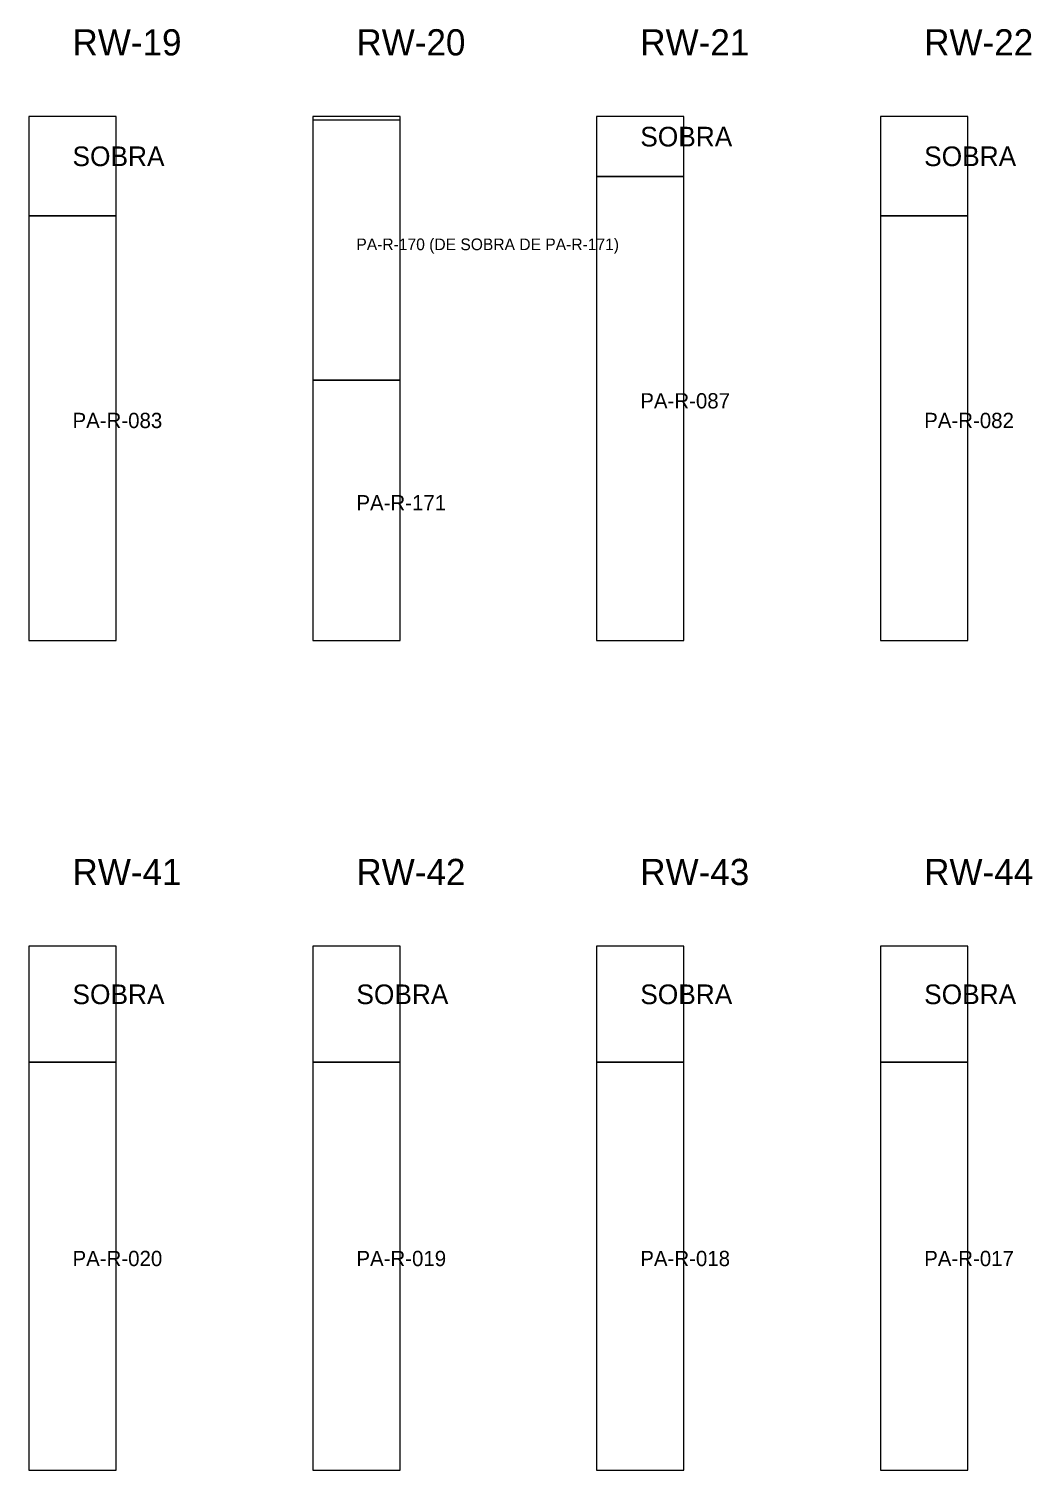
# Model space of a CAD drawing. Header units: metres. Extents: x 272.3 to 354.7, y -132.1 to -56.9.
# Drawn here: x 284.171 to 286.468, y -89.341 to -86.04 of the extents above; entities that cross this region are included whole.
import ezdxf

# ---------------------------------------------------------------- set-up
doc = ezdxf.new("R2010")
doc.units = ezdxf.units.M
for name, color, linetype, lineweight, plot in [('PLAN-CORTE-PIEZAS-A-ABRIR', 7, 'Continuous', 0, False), ('PLAN-CORTE-RECORTES', 3, 'Continuous', 0, False), ('PLAN-CORTE-SOBRANTES', 2, 'Continuous', 0, False), ('PLAN-CORTE-TEXTOS', 5, 'Continuous', 0, False)]:
    doc.layers.add(name, color=color, linetype=linetype, lineweight=lineweight, plot=plot)

msp = doc.modelspace()

# ---------------------------------------------------------------- linework, layer by layer
at = {"layer": 'PLAN-CORTE-PIEZAS-A-ABRIR'}
for points in [[(284.171, -87.4413), (284.371, -87.4413), (284.371, -86.2413), (284.171, -86.2413)], [(284.821, -87.4413), (285.021, -87.4413), (285.021, -86.2413), (284.821, -86.2413)], [(285.471, -87.4413), (285.671, -87.4413), (285.671, -86.2413), (285.471, -86.2413)], [(286.121, -87.4413), (286.321, -87.4413), (286.321, -86.2413), (286.121, -86.2413)], [(284.171, -89.3413), (284.371, -89.3413), (284.371, -88.1413), (284.171, -88.1413)], [(284.821, -89.3413), (285.021, -89.3413), (285.021, -88.1413), (284.821, -88.1413)], [(285.471, -89.3413), (285.671, -89.3413), (285.671, -88.1413), (285.471, -88.1413)], [(286.121, -89.3413), (286.321, -89.3413), (286.321, -88.1413), (286.121, -88.1413)]]:
    msp.add_lwpolyline(points, close=True, dxfattribs=at)
at = {"layer": 'PLAN-CORTE-RECORTES'}
for points in [[(284.821, -86.8453), (285.021, -86.8453), (285.021, -86.2493), (284.821, -86.2493)], [(285.471, -87.4413), (285.671, -87.4413), (285.671, -86.3783), (285.471, -86.3783)], [(284.171, -87.4413), (284.371, -87.4413), (284.371, -86.4683), (284.171, -86.4683)], [(286.121, -87.4413), (286.321, -87.4413), (286.321, -86.4683), (286.121, -86.4683)], [(284.821, -87.4413), (285.021, -87.4413), (285.021, -86.8453), (284.821, -86.8453)], [(284.171, -89.3413), (284.371, -89.3413), (284.371, -88.4068), (284.171, -88.4068)], [(284.821, -89.3413), (285.021, -89.3413), (285.021, -88.4068), (284.821, -88.4068)], [(285.471, -89.3413), (285.671, -89.3413), (285.671, -88.4068), (285.471, -88.4068)], [(286.121, -89.3413), (286.321, -89.3413), (286.321, -88.4068), (286.121, -88.4068)]]:
    msp.add_lwpolyline(points, close=True, dxfattribs=at)
at = {"layer": 'PLAN-CORTE-SOBRANTES'}
for points in [[(284.171, -86.4683), (284.371, -86.4683), (284.371, -86.2413), (284.171, -86.2413)], [(285.471, -86.3783), (285.671, -86.3783), (285.671, -86.2413), (285.471, -86.2413)], [(286.121, -86.4683), (286.321, -86.4683), (286.321, -86.2413), (286.121, -86.2413)], [(284.171, -88.4068), (284.371, -88.4068), (284.371, -88.1413), (284.171, -88.1413)], [(284.821, -88.4068), (285.021, -88.4068), (285.021, -88.1413), (284.821, -88.1413)], [(285.471, -88.4068), (285.671, -88.4068), (285.671, -88.1413), (285.471, -88.1413)], [(286.121, -88.4068), (286.321, -88.4068), (286.321, -88.1413), (286.121, -88.1413)]]:
    msp.add_lwpolyline(points, close=True, dxfattribs=at)

# ---------------------------------------------------------------- texts
at = {"layer": 'PLAN-CORTE-TEXTOS'}
for s, height, p in [('RW-19', 0.06, (284.271, -86.1013)), ('RW-20', 0.06, (284.921, -86.1013)), ('RW-21', 0.06, (285.571, -86.1013)), ('RW-22', 0.06, (286.221, -86.1013)), ('SOBRA', 0.045, (285.571, -86.3098)), ('SOBRA', 0.045, (284.271, -86.3548)), ('SOBRA', 0.045, (286.221, -86.3548)), ('PA-R-170 (DE SOBRA DE PA-R-171)', 0.026703, (284.921, -86.5473)), ('PA-R-087', 0.035, (285.571, -86.9098)), ('PA-R-083', 0.035, (284.271, -86.9548)), ('PA-R-082', 0.035, (286.221, -86.9548)), ('PA-R-171', 0.035, (284.921, -87.1433)), ('RW-41', 0.06, (284.271, -88.0013)), ('RW-42', 0.06, (284.921, -88.0013)), ('RW-43', 0.06, (285.571, -88.0013)), ('RW-44', 0.06, (286.221, -88.0013)), ('SOBRA', 0.045, (284.271, -88.274)), ('SOBRA', 0.045, (284.921, -88.274)), ('SOBRA', 0.045, (285.571, -88.274)), ('SOBRA', 0.045, (286.221, -88.274)), ('PA-R-020', 0.035, (284.271, -88.874)), ('PA-R-019', 0.035, (284.921, -88.874)), ('PA-R-018', 0.035, (285.571, -88.874)), ('PA-R-017', 0.035, (286.221, -88.874))]:
    msp.add_text(s, height=height, dxfattribs=at).set_placement(p)

doc.saveas('drawing.dxf')
